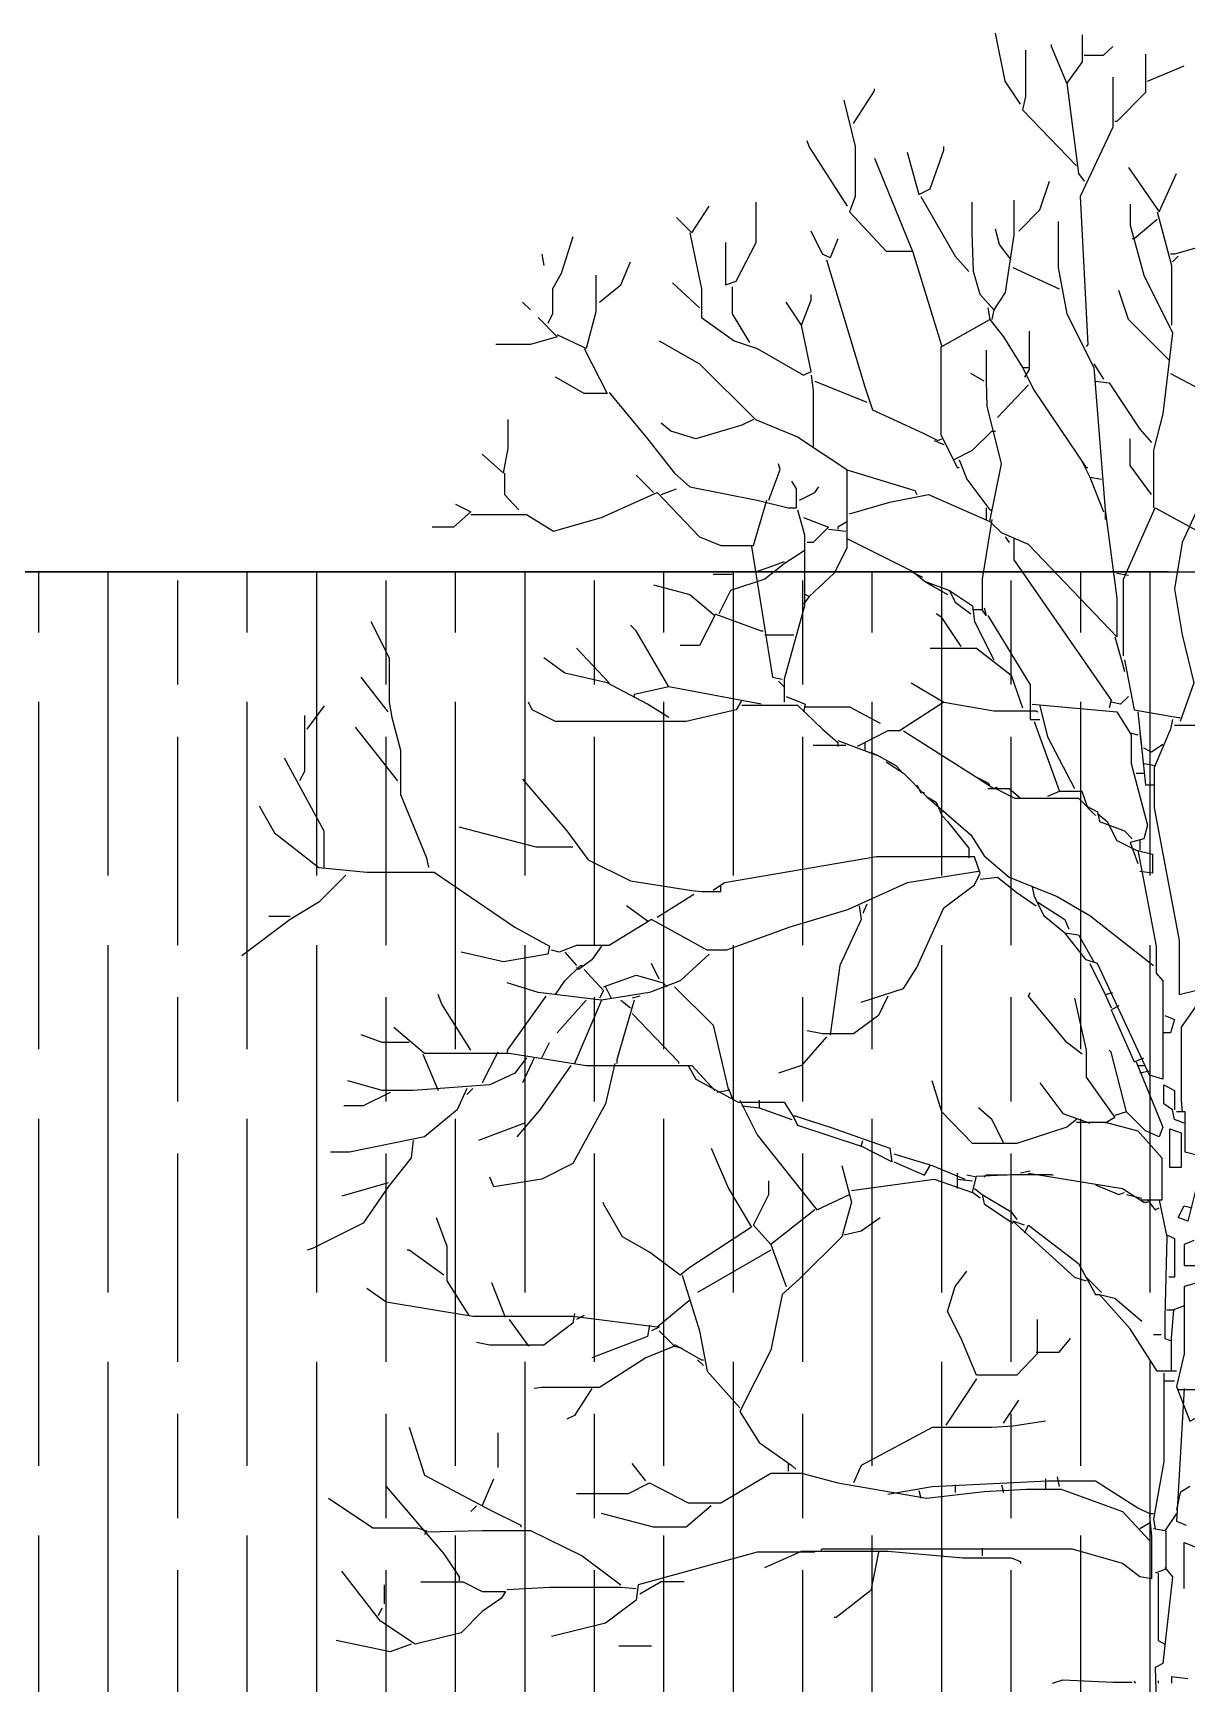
# Model space of a CAD drawing. Header units: centimetres. Extents: x -3096 to 17897, y -3131 to 15798.
# Drawn here: x 5918.4 to 6250.6, y -1672.7 to -1197.3 of the extents above; entities that cross this region are included whole.
import ezdxf

# ---------------------------------------------------------------- set-up
doc = ezdxf.new("R2010")
doc.units = ezdxf.units.CM

msp = doc.modelspace()

# ---------------------------------------------------------------- hatches: boundary and pattern name
at = {"transparency": 33554508}
h = msp.add_hatch(dxfattribs=at)
h.set_pattern_fill('GOST_WOOD', color=256, scale=10)
h.set_pattern_definition([(90, (0, 600), (60, -4e-15), [100, -20]), (90, (20, 580), (60, -4e-15), [60, -15, 30, -15]), (90, (40, 550), (60, -4e-15), [100, -20])])
h.paths.add_polyline_path([(7264.59, -1952.53), (7264.59, -1352.53), (5264.59, -1352.53), (5264.59, -1952.53), (5464.59, -1952.53)])

# ---------------------------------------------------------------- linework, layer by layer
for p, q in [((5264.59, -1352.53), (7264.59, -1352.53)), ((6245.36, -1352.53), (5264.59, -1352.53))]:
    msp.add_line(p, q)
at = {"color": 84}
for points in [[(6202.75, -1217.82), (6198.32, -1211.17), (6195.55, -1197.33)], [(6220.47, -1197.88), (6220.47, -1205.64), (6216.04, -1211.73), (6211.61, -1201.21), (6211.61, -1200.65)], [(6204.14, -1202.31), (6204.14, -1215.6), (6203.31, -1219.48), (6218.81, -1235.53)], [(6221.02, -1203.7), (6226.56, -1203.7), (6229.33, -1201.21)], [(6238.74, -1203.42), (6238.74, -1214.49), (6230.44, -1222.8), (6229.88, -1222.8)], [(6239.29, -1211.17), (6249.81, -1206.74)], [(6216.04, -1211.73), (6219.36, -1237.75), (6221.02, -1239.96)], [(6229.33, -1210.06), (6229.33, -1224.46), (6219.92, -1244.39), (6222.13, -1287.02), (6221.58, -1287.58)], [(6151.82, -1216.71), (6155.14, -1230), (6155.14, -1244.39), (6153.48, -1248.82), (6164, -1260.17), (6171.75, -1260.17)], [(6154.58, -1223.35), (6160.67, -1213.94), (6160.67, -1213.39)], [(6152.92, -1247.16), (6141.85, -1230), (6141.3, -1228.34)], [(6170.09, -1231.66), (6173.41, -1243.84), (6176.73, -1242.18), (6180.61, -1231.1), (6180.61, -1230)], [(6160.67, -1233.32), (6171.75, -1260.45), (6180.05, -1287.58), (6193.89, -1279.83), (6197.77, -1284.81), (6203.31, -1293.67), (6204.97, -1293.67)], [(6202.2, -1254.36), (6208.29, -1248.27), (6211.06, -1239.96)], [(6233.76, -1236.09), (6242.62, -1248.82), (6247.6, -1237.75)], [(6173.96, -1244.39), (6183.93, -1261.56), (6187.8, -1265.99)], [(6200.81, -1245.5), (6200.81, -1255.47), (6198.32, -1272.08), (6195, -1277.06), (6191.13, -1272.63), (6189.19, -1265.99), (6188.77, -1254.91), (6188.77, -1246.05)], [(6103.65, -1250.48), (6108.08, -1254.91), (6113.06, -1247.16)], [(6117.76, -1257.68), (6117.76, -1269.86), (6120.81, -1268.75), (6126.62, -1257.68), (6126.62, -1246.05)], [(6234.31, -1246.61), (6234.31, -1252.7), (6238.19, -1267.09), (6246.49, -1283.7), (6243.72, -1306.96), (6240.96, -1317.48), (6240.96, -1334.09)], [(6242.06, -1248.82), (6246.22, -1264.32), (6246.22, -1281.49)], [(6107.52, -1254.91), (6110.84, -1270.97), (6110.84, -1279.27), (6120.26, -1285.92), (6126.9, -1288.13), (6140.19, -1295.88), (6142.4, -1294.78), (6139.63, -1281.49), (6142.4, -1274.29), (6142.4, -1272.63)], [(6150.15, -1256.57), (6147.94, -1262.11), (6145.72, -1261), (6142.4, -1254.36)], [(6213.55, -1251.59), (6213.55, -1264.88), (6216.04, -1278.17), (6223.79, -1293.67), (6227.11, -1334.64), (6230.44, -1360.11), (6230.44, -1371.18), (6204.97, -1344.61), (6197.22, -1341.28), (6193.89, -1337.96), (6197.22, -1321.35), (6193.06, -1304.74), (6192.92, -1297.54), (6192.92, -1288.69)], [(6199.98, -1262.66), (6196.66, -1258.23), (6195.55, -1253.8)], [(6242.06, -1251.04), (6235.42, -1256.57), (6234.87, -1256.57)], [(6073.75, -1256.02), (6070.43, -1266.54), (6067.93, -1270.97), (6067.93, -1278.17), (6066.55, -1280.93)], [(6254.8, -1258.79), (6247.05, -1261), (6245.94, -1261)], [(6064.89, -1261), (6065.44, -1264.32)], [(6081.5, -1274.84), (6087.59, -1269.86), (6090.36, -1263.22)], [(6146.83, -1262.66), (6157.91, -1299.21), (6160.12, -1305.85), (6174.52, -1312.49), (6178.94, -1314.71), (6180.05, -1314.15)], [(6248.15, -1261.56), (6246.49, -1263.22)], [(6080.39, -1267.09), (6080.39, -1277.61), (6077.62, -1288.13), (6069.32, -1284.26)], [(6110.29, -1276.5), (6102.54, -1269.31)], [(6200.54, -1264.88), (6213.83, -1270.97)], [(6119.7, -1270.41), (6119.7, -1278.17), (6124.69, -1286.47)], [(6245.38, -1291.45), (6233.76, -1279.83), (6230.99, -1271.52)], [(6059.35, -1274.84), (6061.57, -1277.06)], [(6139.63, -1281.49), (6135.21, -1274.84)], [(6193.34, -1276.5), (6193.89, -1279.83)], [(6195, -1277.06), (6194.45, -1279.83)], [(6063.78, -1279.27), (6069.32, -1284.81), (6061.57, -1287.02), (6051.6, -1287.02)], [(6205.24, -1283.15), (6205.24, -1294.22), (6203.86, -1296.44)], [(6077.07, -1288.13), (6083.71, -1301.14), (6077.07, -1301.14), (6068.77, -1296.44)], [(6098.66, -1285.92), (6110.29, -1292.56), (6126.35, -1308.62), (6138.53, -1313.6), (6152.65, -1323.01), (6152.65, -1345.71), (6149.05, -1352.91), (6141.85, -1359.55), (6140.74, -1359)], [(6179.78, -1287.58), (6179.78, -1313.05), (6183.37, -1320.24), (6188.91, -1317.48), (6194.45, -1311.94), (6195.55, -1311.94)], [(6223.79, -1292.56), (6226.56, -1296.99)], [(6142.4, -1295.88), (6142.96, -1300.31), (6142.96, -1316.37)], [(6143.51, -1297.54), (6158.46, -1303.63)], [(6192.23, -1297.54), (6188.36, -1295.33)], [(6203.31, -1293.67), (6206.63, -1300.31), (6221.58, -1322.46), (6222.13, -1322.46)], [(6224.35, -1297.54), (6228.22, -1298.1), (6237.08, -1311.39), (6240.4, -1315.26)], [(6245.94, -1295.33), (6254.24, -1299.76)], [(6084.27, -1300.87), (6095.34, -1314.15), (6103.09, -1324.12), (6107.52, -1328), (6126.9, -1331.87), (6135.76, -1334.09), (6138.25, -1334.09), (6138.25, -1328.55), (6136.87, -1326.33)], [(6204.97, -1298.65), (6196.11, -1308.06)], [(6047.73, -1318.58), (6053.82, -1324.12), (6055.2, -1316.92), (6055.2, -1308.62)], [(6125.79, -1308.62), (6122.47, -1310.28), (6109.18, -1314.15), (6101.99, -1311.94), (6099.22, -1309.72)], [(6177.84, -1314.71), (6180.61, -1315.82)], [(6240.4, -1330.21), (6234.31, -1321.91), (6234.31, -1314.15)], [(6130.22, -1331.87), (6133.54, -1323.01), (6132.99, -1321.35)], [(6183.37, -1320.24), (6184.48, -1322.46), (6185.04, -1322.46)], [(6185.04, -1320.24), (6187.25, -1325.78), (6193.89, -1334.64), (6194.45, -1334.64)], [(6220.47, -1320.8), (6222.68, -1325.23), (6226.56, -1335.19)], [(6054.09, -1324.12), (6054.09, -1330.21), (6058.25, -1334.64)], [(6097, -1329.66), (6092.02, -1324.67)], [(6152.37, -1323.01), (6172.3, -1329.1), (6172.85, -1330.21)], [(6222.68, -1325.23), (6226.01, -1325.78)], [(6257.57, -1325.78), (6249.26, -1344.05), (6247.05, -1357.34), (6249.26, -1370.63), (6252.58, -1384.47), (6248.71, -1395.54)], [(6044.4, -1336.02), (6060.46, -1336.02), (6068.21, -1340.73), (6082.05, -1336.85), (6098.11, -1329.66), (6110.29, -1342.39), (6116.38, -1344.88), (6125.79, -1344.88), (6129.67, -1331.87)], [(6099.22, -1330.21), (6103.65, -1328.55)], [(6139.08, -1331.87), (6143.51, -1329.66), (6144.62, -1328)], [(6153.48, -1335.75), (6165.1, -1332.43), (6176.18, -1330.21), (6193.89, -1337.96)], [(6039.97, -1332.98), (6044.4, -1335.19), (6039.42, -1339.62), (6033.33, -1339.62)], [(6138.53, -1334.64), (6140.47, -1341.84), (6140.47, -1362.32), (6134.65, -1383.36), (6134.65, -1390.01)], [(6192.79, -1334.09), (6192.79, -1337.41)], [(6227.11, -1334.64), (6227.11, -1337.41)], [(6232.37, -1376.72), (6232.37, -1354.57), (6241.51, -1334.09), (6273.07, -1351.25), (6274.18, -1354.02)], [(6140.19, -1336.85), (6147.39, -1339.62), (6142.96, -1344.05), (6141.3, -1344.05)], [(6147.39, -1340.18), (6152.37, -1340.73)], [(6152.92, -1337.96), (6150.15, -1339.62), (6150.15, -1340.18)], [(6194.45, -1337.41), (6191.68, -1354.57), (6191.68, -1363.43), (6188.91, -1363.43)], [(6125.24, -1345.16), (6131.33, -1382.81), (6134.1, -1383.36)], [(6152.92, -1342.94), (6171.75, -1352.36), (6175.07, -1355.13), (6182.27, -1357.89), (6183.93, -1361.22), (6188.36, -1364.54)], [(6198.32, -1342.39), (6199.43, -1344.05)], [(6200.81, -1342.94), (6200.81, -1349.04), (6228.77, -1389.45), (6228.22, -1391.67)], [(6140.74, -1346.27), (6134.65, -1350.14), (6129.11, -1354.57), (6119.15, -1357.89), (6115.83, -1364.54)], [(6134.65, -1349.59), (6130.22, -1351.25), (6126.9, -1352.36)], [(6114.17, -1353.19), (6119.7, -1353.19)], [(6171.19, -1352.36), (6174.52, -1354.02)], [(6230.44, -1352.91), (6233.76, -1353.46)], [(6097, -1356.23), (6107.52, -1359), (6114.72, -1365.09), (6110.29, -1373.67), (6104.75, -1373.67)], [(6141.85, -1359.55), (6140.19, -1361.77)], [(6175.07, -1355.13), (6177.84, -1356.79), (6181.71, -1359)], [(6182.27, -1357.89), (6188.91, -1362.32), (6189.46, -1366.75), (6195, -1377.83)], [(6192.23, -1362.88), (6192.79, -1365.09), (6191.68, -1363.43)], [(6015.61, -1366.75), (6020.87, -1377.27), (6020.87, -1390.01), (6021.7, -1394.44), (6024.2, -1403.85), (6024.2, -1416.58), (6031.67, -1434.85), (6032.22, -1437.62)], [(6101.43, -1385.58), (6092.02, -1369.52), (6090.36, -1367.86)], [(6114.72, -1364.54), (6128.01, -1369.52), (6128.56, -1369.52)], [(6185.59, -1373.95), (6180.05, -1365.65), (6178.39, -1364.54)], [(6193.34, -1365.09), (6205.52, -1385.02), (6205.52, -1394.99), (6208.29, -1394.99)], [(6129.11, -1370.63), (6137.42, -1370.63)], [(6229.88, -1371.18), (6232.1, -1378.93), (6232.65, -1381.15)], [(6101.43, -1394.44), (6095.34, -1390.56), (6083.71, -1384.47), (6071.53, -1381.7), (6065.44, -1377.27)], [(6084.27, -1384.47), (6074.86, -1374.5)], [(6176.73, -1374.5), (6190.02, -1374.5), (6199.98, -1382.26), (6203.31, -1391.67)], [(6232.65, -1377.83), (6235.42, -1392.22), (6248.15, -1394.44), (6248.71, -1394.44)], [(6020.6, -1392.77), (6012.84, -1382.81)], [(6128.01, -1390.56), (6101.43, -1385.58), (6091.47, -1387.79), (6091.47, -1388.35)], [(6132.99, -1383.92), (6134.65, -1385.58)], [(6171.19, -1384.47), (6180.61, -1390.01), (6167.87, -1398.31), (6164.55, -1398.31), (6155.69, -1402.74)], [(5997.34, -1397.76), (6002.33, -1391.11)], [(6122.47, -1389.45), (6120.81, -1392.22), (6106.41, -1395.54), (6068.77, -1395.54), (6062.12, -1392.22), (6061.01, -1390.01)], [(6122.47, -1390.84), (6138.53, -1390.84), (6145.72, -1397.76), (6150.15, -1401.63), (6150.15, -1402.74)], [(6135.21, -1388.35), (6140.74, -1390.56), (6140.19, -1392.77)], [(6140.74, -1391.39), (6153.48, -1391.39), (6162.33, -1396.1)], [(6180.61, -1390.01), (6195, -1392.5), (6207.18, -1392.5), (6207.74, -1392.77)], [(6206.07, -1390.56), (6230.44, -1392.77), (6234.59, -1399.42), (6234.59, -1407.72), (6239.29, -1425.44), (6238.19, -1429.32), (6234.31, -1430.42), (6236.53, -1436.51)], [(6208.29, -1391.11), (6210.5, -1399.97), (6218.26, -1414.92)], [(6233.76, -1388.35), (6231.54, -1390.56), (6228.77, -1390.01)], [(6236.53, -1392.77), (6238.74, -1413.81), (6240.96, -1413.81)], [(5996.51, -1393.88), (5996.51, -1409.94), (5995.13, -1412.71)], [(6023.36, -1412.71), (6011.18, -1397.2)], [(6206.63, -1395.54), (6213.83, -1415.48)], [(6246.49, -1394.99), (6245.94, -1397.76), (6241.23, -1408.83), (6241.23, -1420.46), (6248.43, -1458.66), (6248.43, -1474.16), (6253.14, -1473.06), (6264.21, -1461.71), (6270.3, -1461.71), (6268.09, -1479.7), (6259.23, -1501.29), (6255.35, -1496.86), (6254.8, -1493.54)], [(6247.05, -1396.65), (6253.14, -1396.65), (6265.87, -1406.62), (6270.3, -1407.72)], [(6150.15, -1401.08), (6161.78, -1405.51), (6166.76, -1408.28), (6168.43, -1409.94)], [(6157.91, -1401.63), (6157.91, -1403.85)], [(6168.98, -1398.31), (6190.02, -1411.6), (6193.34, -1413.26), (6193.89, -1413.81)], [(6234.31, -1398.87), (6236.53, -1399.42)], [(6237.08, -1398.87), (6237.63, -1403.85)], [(6243.72, -1402.19), (6240.4, -1404.4), (6238.19, -1403.29)], [(5990.7, -1406.06), (6002.05, -1427.1), (6002.05, -1437.62)], [(6152.37, -1402.46), (6142.96, -1402.46)], [(6159.57, -1404.4), (6161.78, -1405.51)], [(6164, -1407.17), (6168.98, -1410.49), (6175.62, -1417.14), (6188.36, -1428.21), (6192.23, -1434.3), (6199.43, -1440.39), (6213.27, -1445.93), (6222.68, -1451.46), (6240.96, -1465.86)], [(6190.02, -1411.6), (6195, -1414.92), (6196.11, -1414.37)], [(6235.97, -1410.49), (6238.19, -1410.49)], [(6238.19, -1407.72), (6241.51, -1408.28)], [(6059.35, -1412.15), (6072.09, -1427.1), (6078.18, -1435.41), (6090.36, -1441.5), (6108.08, -1444.27), (6110.84, -1444.54), (6116.38, -1444.54), (6116.38, -1442.6)], [(6172.85, -1413.81), (6173.96, -1416.03), (6175.07, -1416.03)], [(6193.34, -1414.92), (6199.43, -1414.92), (6202.75, -1417.69)], [(6195.55, -1414.92), (6201.09, -1417.69), (6219.36, -1417.69), (6221.58, -1419.9), (6224.9, -1421.57), (6225.45, -1424.33), (6232.65, -1427.1), (6234.87, -1429.32)], [(6224.35, -1422.67), (6222.13, -1420.46), (6220.47, -1415.75), (6213.83, -1415.75), (6210.5, -1417.14)], [(5983.5, -1419.9), (5987.93, -1427.66), (6000.66, -1437.62), (6014.51, -1439.01), (6033.88, -1439.01), (6057.14, -1454.79), (6067.1, -1460.32), (6066.55, -1462.54), (6053.82, -1464.75), (6041.64, -1461.98)], [(6175.62, -1417.14), (6178.39, -1418.8), (6180.05, -1422.67), (6181.71, -1424.33), (6187.8, -1432.09), (6187.8, -1434.85)], [(6073.75, -1431.81), (6063.23, -1431.81), (6041.08, -1425.99)], [(6224.9, -1422.12), (6227.67, -1424.33), (6230.44, -1429.87), (6235.97, -1432.64), (6240.68, -1433.75), (6240.68, -1439.28), (6237.08, -1438.73)], [(6237.08, -1429.87), (6237.08, -1432.64)], [(6156.8, -1476.38), (6168.98, -1472.5), (6172.85, -1466.41), (6180.61, -1449.25), (6189.46, -1442.6), (6191.13, -1439.28), (6189.46, -1434.58), (6161.23, -1434.58), (6117.49, -1442.05), (6114.17, -1444.27)], [(6236.53, -1432.64), (6241.79, -1460.32), (6241.79, -1468.07), (6243.72, -1470.29), (6243.72, -1498.53), (6239.85, -1497.42), (6224.9, -1465.31), (6221.58, -1464.2), (6215.49, -1456.45)], [(6008.42, -1439.84), (6000.66, -1447.59), (5992.36, -1452.57), (5978.52, -1463.09)], [(6190.57, -1438.73), (6170.09, -1442.05), (6152.92, -1449.8), (6136.31, -1454.79), (6118.04, -1461.43), (6112.5, -1461.43), (6096.45, -1452.57), (6084.27, -1460.05), (6074.86, -1460.05), (6069.87, -1461.98), (6067.66, -1461.43)], [(6191.13, -1440.94), (6196.11, -1440.39), (6201.65, -1444.82), (6207.18, -1448.7)], [(6206.07, -1443.16), (6206.63, -1445.93), (6209.4, -1451.46), (6215.49, -1456.45), (6219.36, -1457), (6223.79, -1464.75)], [(6095.34, -1453.12), (6089.25, -1448.7)], [(6108.63, -1445.37), (6098.11, -1452.02)], [(6156.24, -1448.7), (6156.8, -1452.57), (6150.71, -1465.86), (6147.94, -1485.79)], [(6158.46, -1448.14), (6157.35, -1450.91)], [(6207.74, -1447.59), (6215.49, -1452.57), (6216.59, -1455.34)], [(5992.36, -1451.74), (5986.27, -1451.74)], [(6113.06, -1462.54), (6104.75, -1470.29), (6095.89, -1473.61), (6082.05, -1475.82), (6063.78, -1473.61), (6054.92, -1470.84)], [(6071.53, -1461.98), (6074.86, -1465.86)], [(6082.05, -1460.32), (6079.28, -1464.2), (6075.41, -1466.97), (6074.86, -1466.41)], [(6264.21, -1461.98), (6261.44, -1465.86), (6248.98, -1483.58), (6248.98, -1504.62), (6249.26, -1507.94)], [(6068.77, -1474.16), (6071.53, -1470.29), (6075.96, -1465.86), (6077.07, -1465.86)], [(6077.07, -1466.97), (6082.61, -1473.06), (6081.5, -1475.27)], [(6082.61, -1471.95), (6092.02, -1468.63), (6099.77, -1470.84), (6100.88, -1471.95)], [(6098.66, -1469.73), (6096.45, -1465.31)], [(6222.68, -1465.31), (6227.11, -1474.16), (6229.33, -1473.61)], [(6083.16, -1471.95), (6084.82, -1475.27)], [(6103.09, -1471.95), (6114.17, -1483.02), (6118.6, -1501.85), (6115.27, -1502.4)], [(6220.47, -1491.33), (6216.04, -1488.01), (6204.97, -1474.72), (6205.52, -1473.61)], [(6044.4, -1490.22), (6036.1, -1476.93), (6034.99, -1474.16)], [(6066, -1474.72), (6054.92, -1490.22), (6054.92, -1490.77)], [(6077.62, -1475.82), (6069.32, -1485.24)], [(6082.05, -1475.82), (6074.3, -1494.1)], [(6091.47, -1475.82), (6086.48, -1492.99), (6086.48, -1494.1)], [(6087.59, -1475.82), (6090.36, -1478.04)], [(6093.13, -1474.72), (6090.91, -1475.27)], [(6164.55, -1474.72), (6161.78, -1480.25), (6154.58, -1485.51), (6145.72, -1485.51), (6141.3, -1484.68)], [(6218.26, -1475.27), (6221.58, -1490.22), (6221.58, -1497.97), (6229.88, -1509.6), (6227.11, -1511.26)], [(6227.11, -1474.16), (6228.77, -1478.04)], [(6230.99, -1477.49), (6228.77, -1478.59), (6235.42, -1493.54), (6238.19, -1492.43)], [(6090.91, -1479.7), (6104.2, -1493.54), (6104.2, -1494.1)], [(6244.28, -1480.25), (6247.05, -1481.36), (6245.94, -1485.24), (6243.72, -1485.24)], [(6026.69, -1488.01), (6018.94, -1488.01), (6012.84, -1485.79)], [(6022.26, -1483.58), (6031.12, -1491.05), (6055.48, -1491.05), (6077.62, -1494.65), (6108.08, -1494.65), (6114.72, -1501.85)], [(6146.83, -1486.34), (6139.63, -1494.65), (6132.99, -1496.86)], [(6060.46, -1492.43), (6057.14, -1496.86), (6049.94, -1500.19), (6027.79, -1501.85), (6018.94, -1501.85), (6008.97, -1499.08)], [(6030.56, -1491.33), (6034.99, -1501.85)], [(6052.16, -1490.77), (6047.73, -1499.63)], [(6062.67, -1492.43), (6059.35, -1499.63)], [(6064.89, -1492.43), (6067.1, -1488.01)], [(6235.97, -1493.54), (6243.72, -1512.37), (6242.62, -1515.14), (6238.74, -1513.47), (6233.2, -1507.94), (6228.77, -1490.77), (6228.22, -1490.22)], [(6085.93, -1494.1), (6083.16, -1505.72), (6073.75, -1522.89), (6064.89, -1527.32), (6051.05, -1529.53), (6049.94, -1526.76)], [(6073.19, -1494.65), (6064.34, -1507.38), (6057.69, -1515.14)], [(6106.97, -1494.65), (6109.18, -1498.53), (6121.36, -1505.17), (6134.65, -1505.17), (6137.42, -1509.6), (6138.53, -1511.81), (6156.8, -1517.9), (6157.35, -1516.24)], [(6236.53, -1494.65), (6238.74, -1494.65)], [(6239.85, -1496.31), (6237.08, -1496.86)], [(6043.3, -1501.29), (6040.53, -1507.38), (6031.12, -1515.14), (6009.52, -1519.56), (6003.99, -1519.56)], [(6044.96, -1501.29), (6043.3, -1502.95)], [(6118.6, -1501.29), (6119.7, -1504.06)], [(6218.81, -1510.15), (6216.04, -1512.37), (6201.65, -1517.07), (6188.91, -1517.07), (6180.05, -1507.94), (6177.28, -1499.08)], [(6208.29, -1499.63), (6214.93, -1508.49), (6222.68, -1511.26)], [(6249.81, -1511.26), (6247.05, -1510.15), (6246.49, -1507.38), (6244, -1505.72), (6244, -1500.19), (6247.05, -1501.85), (6247.05, -1507.38)], [(6258.67, -1501.29), (6254.24, -1520.67), (6250.09, -1519.56), (6250.09, -1507.94), (6247.6, -1507.94)], [(6021.15, -1502.4), (6013.4, -1506.28), (6007.86, -1506.28)], [(6121.92, -1504.62), (6126.9, -1514.58), (6144.06, -1536.17), (6153.48, -1531.75)], [(6122.47, -1506.28), (6127.45, -1506.83), (6136.87, -1510.15)], [(6127.45, -1504.62), (6127.45, -1506.83)], [(6197.77, -1516.8), (6194.45, -1510.15), (6190.57, -1506.83)], [(6059.91, -1511.26), (6046.62, -1516.24)], [(6137.42, -1509.04), (6147.94, -1512.37), (6165.1, -1518.46), (6165.66, -1522.33), (6156.8, -1517.9)], [(6218.81, -1510.98), (6227.11, -1510.98), (6236.53, -1513.47), (6243.45, -1521.23), (6243.45, -1533.41), (6237.08, -1533.41)], [(6233.2, -1507.94), (6229.88, -1509.04)], [(6027.79, -1516.24), (6027.24, -1521.23), (6020.6, -1529.53), (6013.4, -1540.05), (5999, -1547.25), (5997.34, -1547.8)], [(6245.66, -1512.92), (6248.98, -1514.03), (6248.98, -1523.99), (6245.66, -1523.99), (6245.66, -1512.92)], [(6113.61, -1518.46), (6118.6, -1530.08), (6125.24, -1541.16), (6107.52, -1552.78), (6104.75, -1555), (6095.89, -1548.36), (6088.14, -1543.93), (6082.61, -1534.51), (6082.61, -1533.96)], [(6166.21, -1520.12), (6177.28, -1523.44), (6186.7, -1527.32)], [(6151.26, -1523.44), (6154.03, -1533.96), (6151.26, -1543.93), (6139.08, -1556.11), (6134.1, -1560.54), (6130.78, -1576.59), (6121.92, -1594.31), (6127.45, -1603.17), (6136.87, -1609.81), (6137.97, -1610.92)], [(6166.21, -1522.33), (6175.07, -1526.21), (6176.73, -1523.44)], [(6184.48, -1525.65), (6184.48, -1530.08)], [(6205.52, -1525.1), (6202.75, -1525.65)], [(6204.97, -1525.65), (6232.1, -1530.08), (6238.19, -1533.96), (6239.29, -1533.96)], [(6020.6, -1528.42), (6007.31, -1532.3)], [(6143.51, -1536.17), (6130.78, -1546.14), (6125.79, -1540.6), (6130.22, -1531.75), (6130.22, -1527.87)], [(6154.03, -1530.64), (6177.84, -1527.32), (6188.91, -1531.19)], [(6184.48, -1527.32), (6188.91, -1527.87)], [(6190.02, -1526.76), (6187.25, -1526.21)], [(6191.13, -1532.85), (6188.91, -1531.19), (6190.02, -1526.49), (6199.98, -1526.07), (6211.61, -1526.07), (6212.16, -1526.21)], [(6189.46, -1530.08), (6191.68, -1531.75), (6192.23, -1534.51), (6200.54, -1540.05)], [(6198.88, -1526.21), (6192.79, -1526.21), (6192.23, -1526.76)], [(6224.35, -1528.98), (6230.99, -1531.75), (6232.65, -1531.19)], [(6255.9, -1529.53), (6253.14, -1530.64), (6250.92, -1539.5), (6248.15, -1538.39), (6249.81, -1535.07), (6252.03, -1535.62)], [(6191.68, -1531.75), (6199.98, -1536.73), (6201.65, -1538.94)], [(6233.2, -1531.75), (6237.63, -1532.85)], [(6239.29, -1533.41), (6241.51, -1536.17), (6242.62, -1535.62)], [(6242.62, -1533.41), (6244.83, -1543.93), (6244.28, -1567.18), (6244.28, -1573.27), (6245.94, -1573.82)], [(6034.44, -1538.39), (6037.48, -1546.69), (6037.48, -1556.66), (6043.85, -1566.63)], [(6151.82, -1543.37), (6156.8, -1542.26), (6162.33, -1538.39)], [(6203.86, -1540.6), (6200.54, -1539.5), (6218.26, -1555.55), (6221.58, -1556.66)], [(6203.86, -1542.82), (6204.97, -1540.6), (6219.36, -1551.68), (6224.35, -1560.54), (6225.45, -1560.54)], [(6244.83, -1543.37), (6247.05, -1544.48), (6247.05, -1555.55), (6245.38, -1555.55)], [(6252.58, -1545.03), (6249.81, -1546.14), (6249.81, -1552.23), (6253.14, -1552.23)], [(6036.65, -1555), (6026.69, -1547.8), (6026.13, -1547.8)], [(6130.78, -1547.8), (6109.74, -1559.98)], [(6130.78, -1546.14), (6135.21, -1558.32)], [(6207.46, -1567.73), (6207.46, -1577.7), (6201.65, -1583.79), (6190.02, -1583.79), (6185.59, -1573.27), (6181.71, -1565.52), (6183.93, -1558.32), (6187.25, -1553.89)], [(6107.52, -1562.2), (6098.11, -1569.95), (6073.75, -1566.9), (6044.96, -1566.9), (6020.04, -1562.75), (6014.51, -1558.87)], [(6054.37, -1567.18), (6050.49, -1557.21)], [(6105.31, -1555), (6110.29, -1571.06), (6112.5, -1582.68), (6121.92, -1593.2)], [(6221.58, -1555.55), (6226.01, -1559.98)], [(6253.69, -1557.21), (6249.81, -1558.32), (6249.81, -1577.7), (6247.6, -1587.11), (6251.48, -1597.08), (6254.52, -1595.42), (6254.52, -1587.11), (6257.57, -1584.9)], [(6247.6, -1582.68), (6242.06, -1582.68), (6234.31, -1570.5), (6225.45, -1560.54), (6229.88, -1561.64), (6237.63, -1568.29)], [(6249.81, -1563.86), (6246.77, -1564.97), (6246.08, -1573.27), (6246.08, -1582.68)], [(6074.3, -1566.07), (6073.75, -1568.84), (6065.44, -1575.21), (6049.94, -1575.21), (6046.06, -1574.38)], [(6055.48, -1567.73), (6061.01, -1575.48)], [(6077.07, -1566.63), (6074.86, -1567.73)], [(6244.83, -1564.97), (6247.05, -1564.97)], [(6098.66, -1571.06), (6103.09, -1575.48), (6094.79, -1578.81), (6081.5, -1587.39), (6064.89, -1587.39), (6062.67, -1587.67)], [(6095.89, -1569.39), (6095.34, -1572.72), (6079.28, -1578.81)], [(6098.66, -1569.95), (6096.45, -1571.06)], [(6207.18, -1577.15), (6213.83, -1577.15), (6217.15, -1573.27)], [(6243.17, -1572.16), (6240.96, -1572.16)], [(6103.09, -1574.93), (6110.84, -1579.36), (6111.4, -1579.36)], [(6103.09, -1575.48), (6105.31, -1576.04)], [(6109.74, -1579.36), (6111.4, -1581.02)], [(6079.28, -1587.67), (6074.3, -1595.42), (6072.09, -1596.52)], [(6190.02, -1584.9), (6181.16, -1598.19)], [(6244, -1583.24), (6244, -1608.7), (6240.96, -1625.31), (6241.51, -1628.08)], [(6244.28, -1585.45), (6247.05, -1585.45)], [(6249.81, -1587.67), (6247.6, -1625.87), (6250.37, -1626.98)], [(6197.77, -1597.63), (6202.2, -1590.99)], [(6248.15, -1587.94), (6253.69, -1587.94), (6254.24, -1589.33)], [(6209.95, -1597.08), (6200.54, -1598.46), (6194.45, -1598.88), (6177.28, -1598.88), (6156.8, -1609.81), (6154.58, -1614.8)], [(6026.69, -1598.74), (6031.12, -1612.58), (6049.94, -1622.55), (6058.8, -1626.98), (6058.8, -1627.53)], [(6052.16, -1600.4), (6052.16, -1610.37)], [(6094.79, -1614.24), (6090.91, -1609.26)], [(6135.76, -1609.26), (6135.76, -1611.47)], [(6020.04, -1615.9), (6036.65, -1635.28), (6041.08, -1641.92), (6041.08, -1643.03)], [(6047.73, -1621.44), (6051.05, -1613.69)], [(6074.86, -1617.84), (6089.8, -1617.84), (6095.89, -1614.8), (6106.97, -1620.61), (6116.38, -1620.61), (6130.78, -1612.03), (6139.63, -1612.03), (6150.15, -1614.8), (6175.62, -1619.22), (6192.23, -1617.29), (6204.41, -1616.59), (6214.38, -1616.59), (6232.1, -1623.1), (6239.85, -1631.41)], [(6164.55, -1618.12), (6177.28, -1615.9), (6210.5, -1614.24), (6224.35, -1614.24), (6236.53, -1621.99), (6239.85, -1623.65), (6240.96, -1623.65)], [(6183.93, -1615.35), (6183.93, -1617.56)], [(6197.22, -1615.35), (6197.77, -1617.56)], [(6209.95, -1613.69), (6209.95, -1616.46)], [(6213.27, -1613.13), (6213.83, -1615.9)], [(6251.48, -1615.9), (6248.71, -1617.56), (6247.6, -1622.55)], [(6003.43, -1619.22), (6016.17, -1627.81), (6028.9, -1627.81), (6031.67, -1628.64), (6031.12, -1629.74)], [(6173.41, -1617.01), (6173.96, -1619.22)], [(6046.06, -1621.44), (6044.4, -1623.1)], [(6113.61, -1621.44), (6106.41, -1627.53), (6097, -1627.53), (6082.05, -1623.65)], [(6239.85, -1624.21), (6240.4, -1630.3), (6240.4, -1642.48), (6237.08, -1641.92), (6232.1, -1638.05), (6217.7, -1633.9), (6145.72, -1633.9), (6145.17, -1634.17)], [(6247.6, -1623.65), (6244.28, -1628.64), (6240.96, -1628.08)], [(6031.67, -1628.91), (6047.73, -1628.5), (6061.57, -1628.5), (6076.52, -1635.83), (6087.59, -1644.14)], [(6239.85, -1626.42), (6237.08, -1628.08)], [(6244.55, -1628.64), (6244.55, -1639.71), (6241.51, -1640.82)], [(6143.51, -1634.73), (6126.9, -1634.73), (6092.57, -1644.14), (6092.02, -1648.57), (6083.16, -1655.21), (6067.66, -1659.09)], [(6129.11, -1639.16), (6139.63, -1634.45), (6164.55, -1634.45), (6186.14, -1636.39), (6199.98, -1636.39), (6202.75, -1637.5), (6202.75, -1638.05)], [(6161.78, -1634.73), (6159.57, -1645.8), (6149.6, -1653.55), (6149.05, -1653.55)], [(6180.05, -1634.17), (6180.05, -1636.39)], [(6191.68, -1633.62), (6191.68, -1635.83)], [(6249.81, -1645.25), (6249.81, -1631.96), (6253.97, -1633.62), (6253.97, -1669.05), (6255.35, -1669.61)], [(6244.28, -1639.16), (6246.49, -1641.92), (6243.72, -1666.84), (6241.51, -1667.95)], [(6030.01, -1643.31), (6042.19, -1643.31), (6047.73, -1646.08), (6054.37, -1646.08), (6053.26, -1648.02), (6047.73, -1651.89), (6041.64, -1657.98), (6028.35, -1661.3), (6018.38, -1654.66), (6007.31, -1640.26)], [(6019.49, -1644.14), (6019.49, -1649.68)], [(6054.92, -1645.52), (6067.1, -1644.83), (6087.59, -1644.83), (6092.02, -1645.25)], [(6105.86, -1643.31), (6099.22, -1643.31), (6093.13, -1646.91)], [(6242.34, -1640.82), (6242.34, -1660.2), (6244.28, -1661.3)], [(6017.83, -1653), (6018.94, -1650.78)], [(6027.24, -1661.3), (6021.15, -1663.52), (6005.65, -1660.2)], [(6096.45, -1661.86), (6087.04, -1661.86)], [(6241.51, -1667.95), (6243.03, -1719.99), (6246.49, -1724.97), (6247.32, -1721.65), (6247.32, -1713.9), (6244.55, -1716.67), (6244.55, -1739.92), (6247.6, -1757.64), (6247.6, -1794.18), (6248.71, -1794.74)], [(6211.95, -1672.53), (6214.93, -1671.55), (6229.33, -1672.24), (6234.87, -1672.24)], [(6235.42, -1671.82), (6235.7, -1672.53)], [(6242.34, -1671.82), (6242.36, -1672.53)], [(6250.92, -1671.27), (6246.22, -1670.72), (6246.22, -1672.53)]]:
    msp.add_lwpolyline(points, dxfattribs=at)

doc.saveas('drawing.dxf')
